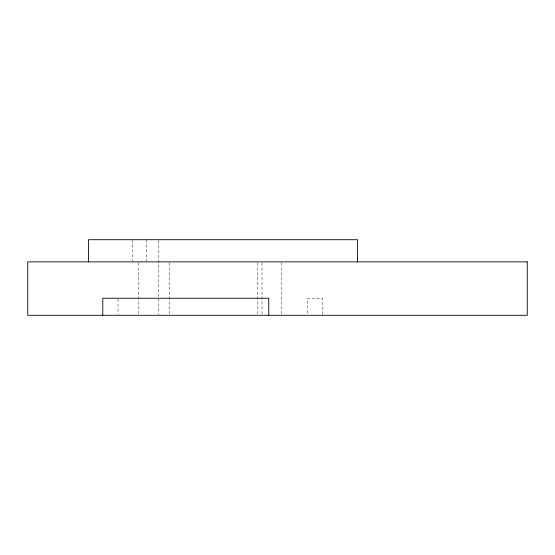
<?xml version="1.0" encoding="UTF-8"?>
<svg xmlns="http://www.w3.org/2000/svg" width="555" height="555" viewBox="0 0 555 555"><rect width="100%" height="100%" fill="white"/><g stroke="black" fill="none" stroke-linecap="round" stroke-linejoin="round"><path stroke-width="0.42" stroke-dasharray="2.77 2.08" d="M322.573 314.435L322.573 298.243L307.331 298.243L307.331 314.435M281.815 262.737L281.815 314.428M262.002 262.737L262.002 314.428M257.534 262.737L257.534 314.428M169.358 262.737L169.358 314.428M158.466 240.572L158.466 314.428M146.527 239.711L146.527 261.023M138.653 262.737L138.653 315.289M132.263 239.711L132.263 261.023M118.021 299.096L118.021 314.435"/><path stroke-width="0.83" d="M357.6 261.87L357.6 239.711L88.557 239.711L88.557 261.87M268.752 315.289L268.752 298.243L102.779 298.243L102.779 315.289M527.25 261.87L27.75 261.87L27.75 315.289L527.25 315.289L527.25 261.87"/></g></svg>
